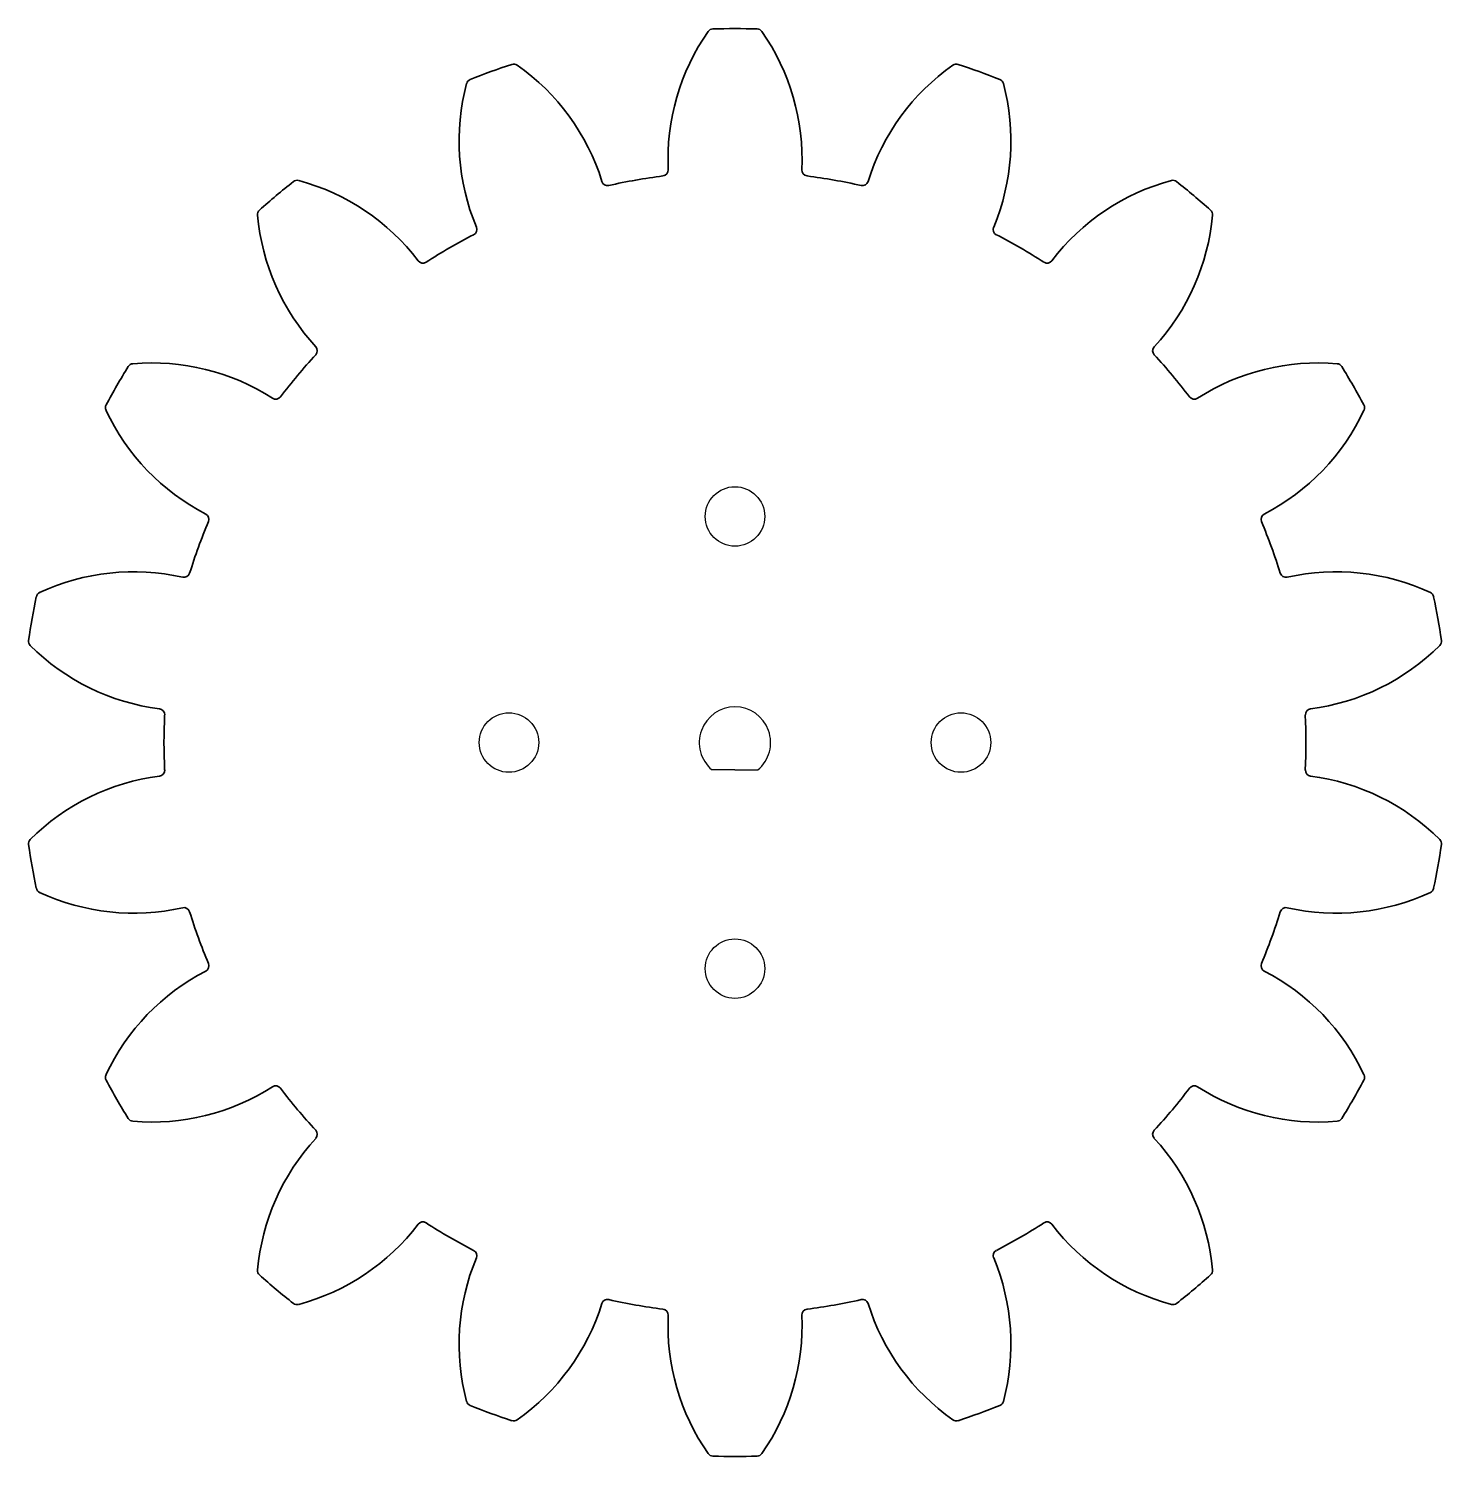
# Model space of a CAD drawing. Header units: millimetres. Extents: x 2677 to 2796, y 2081 to 2201.
import ezdxf

# ---------------------------------------------------------------- set-up
doc = ezdxf.new("R2010")
doc.units = ezdxf.units.MM

msp = doc.modelspace()

# ---------------------------------------------------------------- linework, layer by layer
for q in [(2734.82, 2138.6), (2738.67, 2138.6)]:
    msp.add_line((2736.74, 2138.6), q)
for centre in [(2736.74, 2159.9), (2717.74, 2140.9), (2755.74, 2140.9), (2736.74, 2121.9)]:
    msp.add_circle(centre, 2.5)
at = {"color": 7, "lineweight": 35}
for centre, radius, start, end in [((2734.9, 2200.38), 0.5, 91.7789, 145.0832), ((2736.74, 2140.9), 60, 88.2211, 91.7789), ((2738.59, 2200.38), 0.5, 34.9168, 88.2211), ((2749.88, 2189.92), 18.77, 145.0832, 182.6811), ((2723.61, 2189.92), 18.77, 357.3189, 34.9168), ((2736.74, 2140.9), 60, 108.2211, 111.7789), ((2718.14, 2197.42), 0.5, 54.9168, 108.2211), ((2707.64, 2182.47), 18.77, 17.3189, 54.9168), ((2765.85, 2182.47), 18.77, 125.0832, 162.6811), ((2755.35, 2197.42), 0.5, 71.7789, 125.0832), ((2736.74, 2140.9), 60, 68.2211, 71.7789), ((2732.32, 2191.45), 18.77, 165.0832, 202.6811), ((2714.67, 2196.16), 0.5, 111.7789, 165.0832), ((2741.17, 2191.45), 18.77, 337.3189, 14.9168), ((2758.82, 2196.16), 0.5, 14.9168, 68.2211), ((2730.63, 2189.02), 0.5, 277.2428, 2.6811), ((2742.86, 2189.02), 0.5, 177.3189, 262.7572), ((2736.74, 2140.9), 60, 128.2211, 131.7789), ((2699.93, 2187.65), 0.5, 74.9168, 128.2211), ((2695.18, 2170.01), 18.77, 37.3189, 74.9168), ((2726.03, 2188.21), 0.5, 197.3189, 282.7572), ((2736.74, 2140.9), 48, 97.2428, 102.7572), ((2736.74, 2140.9), 48, 77.2428, 82.7572), ((2747.45, 2188.21), 0.5, 257.2428, 342.6811), ((2778.31, 2170.01), 18.77, 105.0832, 142.6811), ((2773.56, 2187.65), 0.5, 51.7789, 105.0832), ((2736.74, 2140.9), 60, 48.2211, 51.7789), ((2697.1, 2185.27), 0.5, 131.7789, 185.0832), ((2715.3, 2186.89), 18.77, 185.0832, 222.6811), ((2758.19, 2186.89), 18.77, 317.3189, 354.9168), ((2776.39, 2185.27), 0.5, 354.9168, 48.2211), ((2714.54, 2184.02), 0.5, 297.2428, 22.6811), ((2758.94, 2184.02), 0.5, 157.3189, 242.7572), ((2736.74, 2140.9), 48, 117.2428, 122.7572), ((2736.74, 2140.9), 48, 57.2428, 62.7572), ((2710.5, 2181.69), 0.5, 217.3189, 302.7572), ((2762.99, 2181.69), 0.5, 237.2428, 322.6811), ((2736.74, 2140.9), 48, 137.2428, 142.7572), ((2701.13, 2173.83), 0.5, 317.2428, 42.6811), ((2772.35, 2173.83), 0.5, 137.3189, 222.7572), ((2736.74, 2140.9), 48, 37.2428, 42.7572), ((2736.74, 2140.9), 60, 148.2211, 151.7789), ((2686.16, 2172.24), 0.5, 94.9168, 148.2211), ((2687.73, 2154.04), 18.77, 57.3189, 94.9168), ((2785.76, 2154.04), 18.77, 85.0832, 122.6811), ((2787.32, 2172.24), 0.5, 31.7789, 85.0832), ((2736.74, 2140.9), 60, 28.2211, 31.7789), ((2698.13, 2170.26), 0.5, 237.3189, 322.7572), ((2775.35, 2170.26), 0.5, 217.2428, 302.6811), ((2684.32, 2169.04), 0.5, 151.7789, 205.0832), ((2700.86, 2176.78), 18.77, 205.0832, 242.6811), ((2772.62, 2176.78), 18.77, 297.3189, 334.9168), ((2789.17, 2169.04), 0.5, 334.9168, 28.2211), ((2692.02, 2159.66), 0.5, 337.2428, 62.6811), ((2781.47, 2159.66), 0.5, 117.3189, 202.7572), ((2736.74, 2140.9), 48, 157.2428, 162.7572), ((2736.74, 2140.9), 48, 17.2428, 22.7572), ((2686.19, 2136.48), 18.77, 77.3189, 114.9168), ((2787.29, 2136.48), 18.77, 65.0832, 102.6811), ((2690.42, 2155.28), 0.5, 257.3189, 342.7572), ((2783.06, 2155.28), 0.5, 197.2428, 282.6811), ((2736.74, 2140.9), 60, 168.2211, 171.7789), ((2678.5, 2153.05), 0.5, 114.9168, 168.2211), ((2794.99, 2153.05), 0.5, 11.7789, 65.0832), ((2736.74, 2140.9), 60, 8.2211, 11.7789), ((2677.85, 2149.41), 0.5, 171.7789, 225.0832), ((2795.63, 2149.41), 0.5, 314.9168, 8.2211), ((2690.75, 2162.35), 18.77, 225.0832, 262.6811), ((2782.73, 2162.35), 18.77, 277.3189, 314.9168), ((2688.3, 2143.24), 0.5, 357.2428, 82.6811), ((2736.74, 2140.9), 48, 177.2428, 182.7572), ((2785.19, 2143.24), 0.5, 97.3189, 182.7572), ((2736.74, 2140.9), 48, 357.2428, 2.7572), ((2688.3, 2138.57), 0.5, 277.3189, 2.7572), ((2785.19, 2138.57), 0.5, 177.2428, 262.6811), ((2690.75, 2119.46), 18.77, 97.3189, 134.9168), ((2782.73, 2119.46), 18.77, 45.0832, 82.6811), ((2677.85, 2132.4), 0.5, 134.9168, 188.2211), ((2795.63, 2132.4), 0.5, 351.7789, 45.0832), ((2736.74, 2140.9), 60, 188.2211, 191.7789), ((2736.74, 2140.9), 60, 348.2211, 351.7789), ((2678.5, 2128.76), 0.5, 191.7789, 245.0832), ((2686.19, 2145.33), 18.77, 245.0832, 282.6811), ((2787.29, 2145.33), 18.77, 257.3189, 294.9168), ((2794.99, 2128.76), 0.5, 294.9168, 348.2211), ((2690.42, 2126.53), 0.5, 17.2428, 102.6811), ((2736.74, 2140.9), 48, 197.2428, 202.7572), ((2736.74, 2140.9), 48, 337.2428, 342.7572), ((2783.06, 2126.53), 0.5, 77.3189, 162.7572), ((2700.86, 2105.02), 18.77, 117.3189, 154.9168), ((2692.02, 2122.14), 0.5, 297.3189, 22.7572), ((2781.47, 2122.14), 0.5, 157.2428, 242.6811), ((2772.62, 2105.02), 18.77, 25.0832, 62.6811), ((2684.32, 2112.77), 0.5, 154.9168, 208.2211), ((2736.74, 2140.9), 60, 208.2211, 211.7789), ((2698.13, 2111.55), 0.5, 37.2428, 122.6811), ((2775.35, 2111.55), 0.5, 57.3189, 142.7572), ((2736.74, 2140.9), 60, 328.2211, 331.7789), ((2789.17, 2112.77), 0.5, 331.7789, 25.0832), ((2687.73, 2127.77), 18.77, 265.0832, 302.6811), ((2736.74, 2140.9), 48, 217.2428, 222.7572), ((2736.74, 2140.9), 48, 317.2428, 322.7572), ((2785.76, 2127.77), 18.77, 237.3189, 274.9168), ((2686.16, 2109.57), 0.5, 211.7789, 265.0832), ((2787.32, 2109.57), 0.5, 274.9168, 328.2211), ((2715.3, 2094.91), 18.77, 137.3189, 174.9168), ((2701.13, 2107.98), 0.5, 317.3189, 42.7572), ((2772.35, 2107.98), 0.5, 137.2428, 222.6811), ((2758.19, 2094.91), 18.77, 5.0832, 42.6811), ((2695.18, 2111.8), 18.77, 285.0832, 322.6811), ((2710.5, 2100.12), 0.5, 57.2428, 142.6811), ((2736.74, 2140.9), 48, 237.2428, 242.7572), ((2736.74, 2140.9), 48, 297.2428, 302.7572), ((2762.99, 2100.12), 0.5, 37.3189, 122.7572), ((2778.31, 2111.8), 18.77, 217.3189, 254.9168), ((2714.54, 2097.78), 0.5, 337.3189, 62.7572), ((2758.94, 2097.78), 0.5, 117.2428, 202.6811), ((2697.1, 2096.53), 0.5, 174.9168, 228.2211), ((2732.32, 2090.35), 18.77, 157.3189, 194.9168), ((2741.17, 2090.35), 18.77, 345.0832, 22.6811), ((2776.39, 2096.53), 0.5, 311.7789, 5.0832), ((2736.74, 2140.9), 60, 228.2211, 231.7789), ((2736.74, 2140.9), 60, 308.2211, 311.7789), ((2726.03, 2093.6), 0.5, 77.2428, 162.6811), ((2736.74, 2140.9), 48, 257.2428, 262.7572), ((2736.74, 2140.9), 48, 277.2428, 282.7572), ((2747.45, 2093.6), 0.5, 17.3189, 102.7572), ((2699.93, 2094.16), 0.5, 231.7789, 285.0832), ((2707.64, 2099.34), 18.77, 305.0832, 342.6811), ((2730.63, 2092.79), 0.5, 357.3189, 82.7572), ((2742.86, 2092.79), 0.5, 97.2428, 182.6811), ((2765.85, 2099.34), 18.77, 197.3189, 234.9168), ((2773.56, 2094.16), 0.5, 254.9168, 308.2211), ((2749.88, 2091.89), 18.77, 177.3189, 214.9168), ((2723.61, 2091.89), 18.77, 325.0832, 2.6811), ((2714.67, 2085.65), 0.5, 194.9168, 248.2211), ((2736.74, 2140.9), 60, 248.2211, 251.7789), ((2736.74, 2140.9), 60, 288.2211, 291.7789), ((2758.82, 2085.65), 0.5, 291.7789, 345.0832), ((2718.14, 2084.39), 0.5, 251.7789, 305.0832), ((2755.35, 2084.39), 0.5, 234.9168, 288.2211), ((2734.9, 2081.43), 0.5, 214.9168, 268.2211), ((2736.74, 2140.9), 60, 268.2211, 271.7789), ((2738.59, 2081.43), 0.5, 271.7789, 325.0832)]:
    msp.add_arc(centre, radius, start, end, dxfattribs=at)
msp.add_arc((2736.74, 2140.9), 3, 309.9445, 230.0555)

doc.saveas('drawing.dxf')
